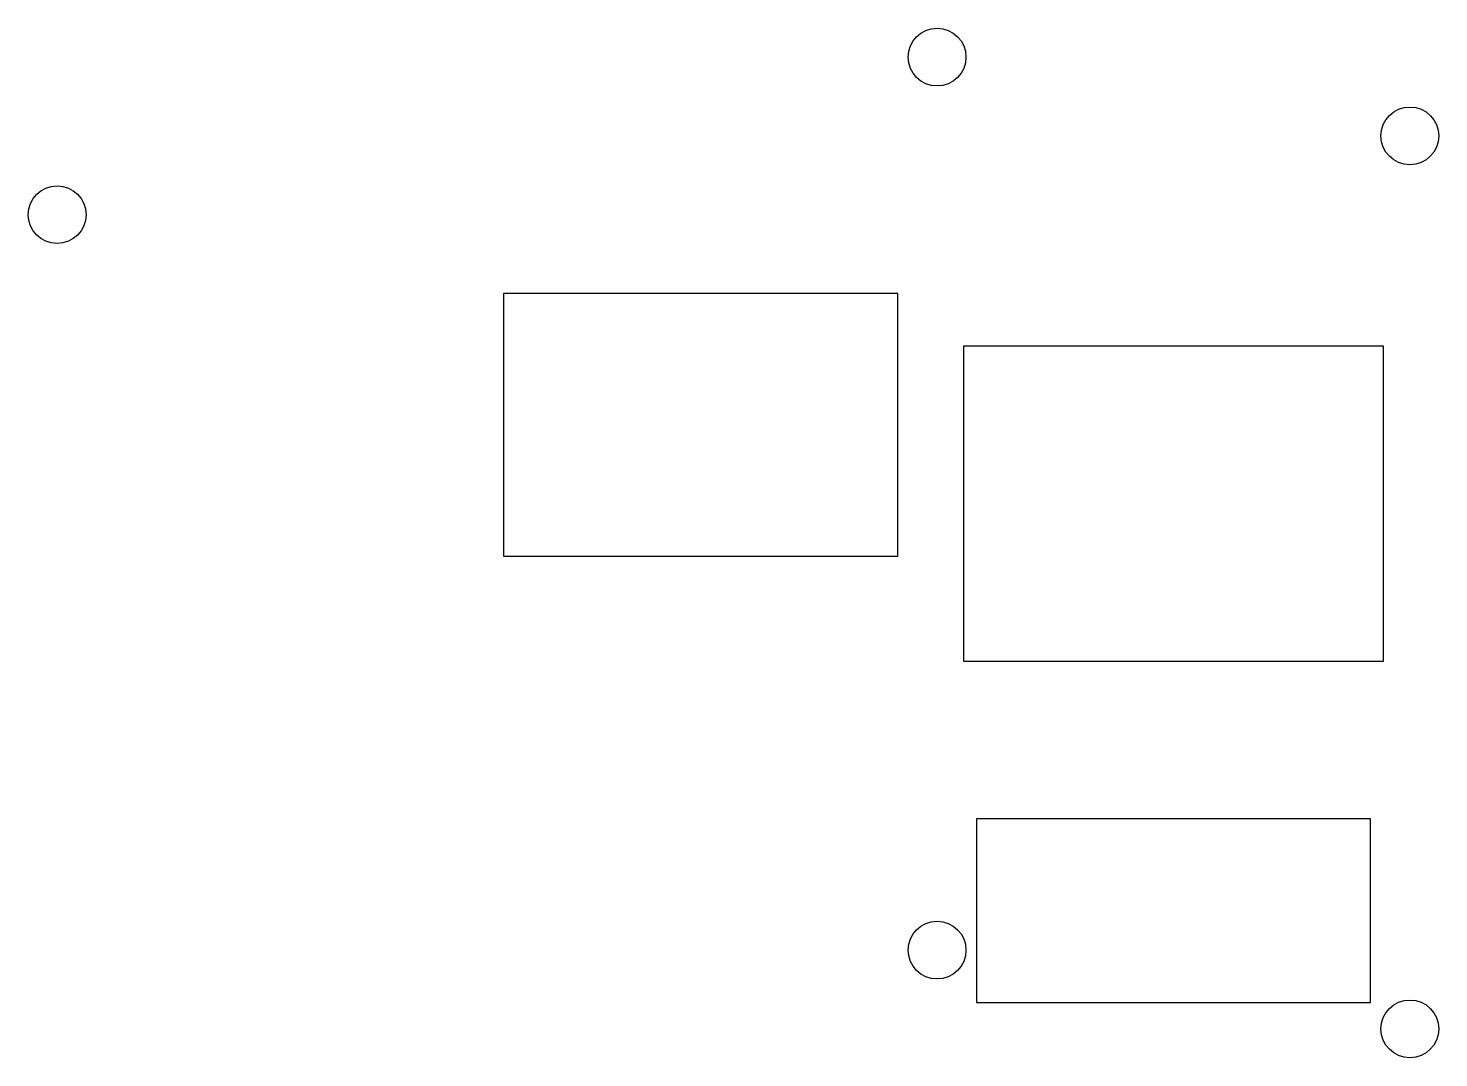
# Model space of a CAD drawing. Header units: millimetres. Extents: x 10.4 to 64.1, y -3.6 to 35.6.
import ezdxf

# ---------------------------------------------------------------- set-up
doc = ezdxf.new("R2010")
doc.units = ezdxf.units.MM

msp = doc.modelspace()

# ---------------------------------------------------------------- linework, layer by layer
for p, q in [((43.5, 25.5), (28.5, 25.5)), ((28.5, 25.5), (28.5, 15.5)), ((43.5, 15.5), (43.5, 25.5)), ((62, 23.5), (46, 23.5)), ((46, 23.5), (46, 11.5)), ((62, 11.5), (62, 23.5)), ((28.5, 15.5), (43.5, 15.5)), ((46, 11.5), (62, 11.5)), ((61.5, 5.5), (46.5, 5.5)), ((46.5, 5.5), (46.5, -1.5)), ((61.5, -1.5), (61.5, 5.5)), ((46.5, -1.5), (61.5, -1.5))]:
    msp.add_line(p, q)
for centre in [(45, 34.5), (63, 31.5), (11.5, 28.5), (45, 0.5), (63, -2.5)]:
    msp.add_circle(centre, 1.1)

doc.saveas('drawing.dxf')
